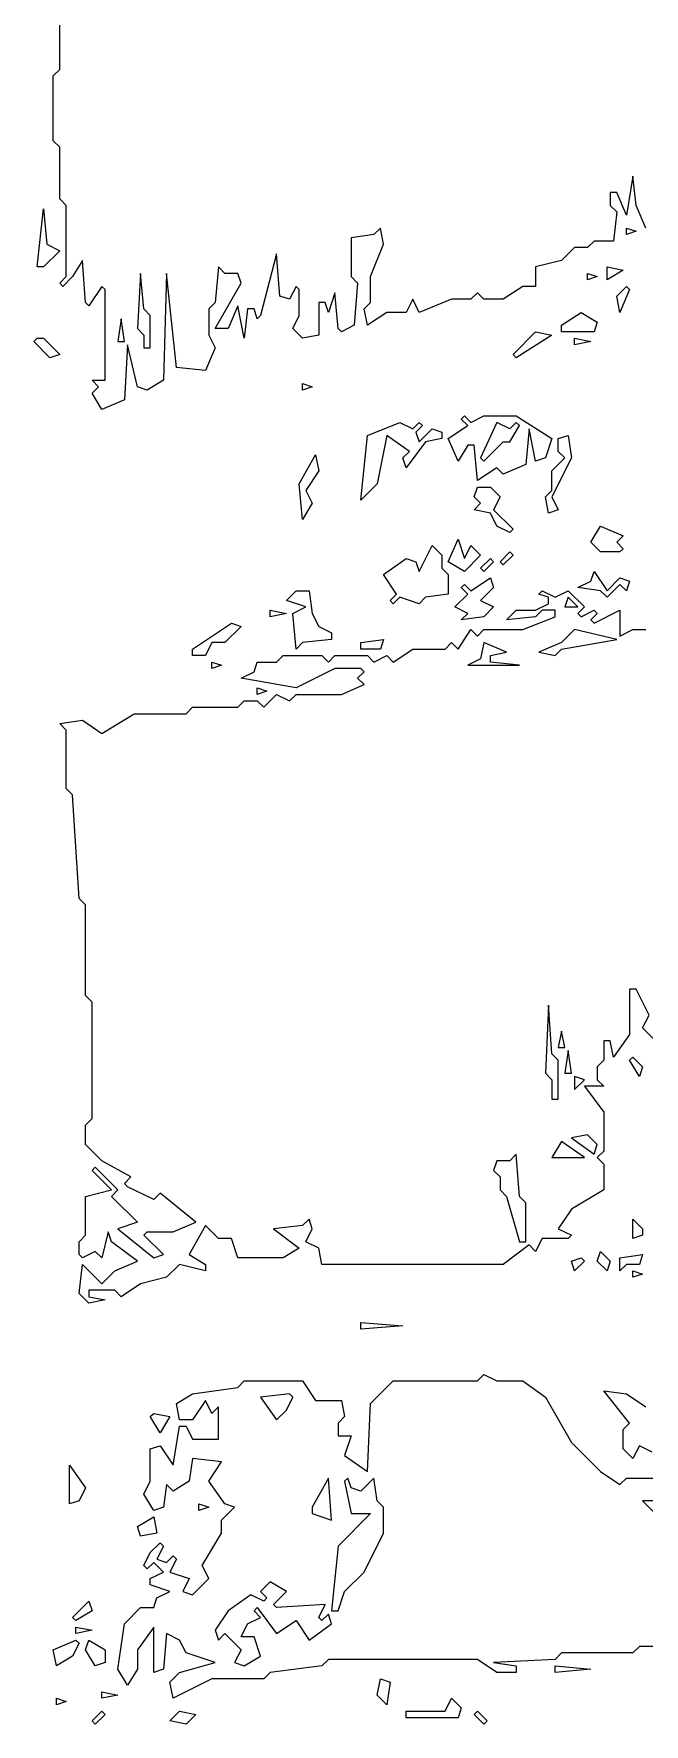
# Model space of a CAD drawing. Header units: millimetres. Extents: x -1921 to 1919, y -2 to 9002.
# Drawn here: x 8 to 423, y 4595 to 5744 of the extents above; entities that cross this region are included whole.
import ezdxf

# ---------------------------------------------------------------- set-up
doc = ezdxf.new("R2010")
doc.units = ezdxf.units.MM
doc.layers.add('ALMOND-DRAW-PROFILE', color=7, linetype='Continuous', lineweight=25)

msp = doc.modelspace()

# ---------------------------------------------------------------- linework, layer by layer
at = {"layer": 'ALMOND-DRAW-PROFILE'}
for points in [[(423.8, 5611.8), (417.2, 5627.2), (415, 5647), (410.6, 5620.6), (404, 5636), (399.6, 5636), (399.6, 5627.2), (404, 5622.8), (401.8, 5603), (388.6, 5603), (384.2, 5598.6), (375.4, 5598.6), (366.5, 5589.8), (348.9, 5585.4), (348.9, 5572.2), (340.1, 5572.2), (326.9, 5563.4), (313.7, 5563.4), (309.3, 5567.8), (304.9, 5563.4), (291.7, 5563.4), (269.7, 5554.5), (265.3, 5563.4), (260.9, 5554.5), (247.7, 5554.5), (234.5, 5545.7), (232.3, 5556.8), (236.7, 5561.2), (236.7, 5578.8), (245.5, 5600.8), (243.3, 5611.8), (238.9, 5607.4), (223.4, 5605.2), (223.4, 5578.8), (227.8, 5574.4), (225.6, 5545.7), (216.8, 5541.3), (214.6, 5543.5), (212.4, 5567.8), (208, 5554.5), (205.8, 5561.2), (201.4, 5561.2), (201.4, 5539.1), (190.4, 5536.9), (183.8, 5543.5), (188.2, 5552.3), (188.2, 5570), (186, 5572.2), (181.6, 5563.4), (175, 5565.6), (172.8, 5594.2), (161.8, 5552.3), (159.6, 5550.1), (157.4, 5556.8), (153, 5556.8), (150.8, 5536.9), (146.4, 5559), (139.8, 5543.5), (131, 5543.5), (148.6, 5574.4), (146.4, 5581), (137.6, 5581), (133.2, 5585.4), (131, 5561.2), (126.6, 5556.8), (126.6, 5539.1), (131, 5530.3), (124.4, 5514.9), (104.6, 5517.1), (98, 5581), (95.8, 5508.3), (84.7, 5501.7), (78.1, 5503.9), (71.5, 5532.5), (69.3, 5495.1), (53.9, 5488.5), (47.3, 5499.5), (51.7, 5503.9), (47.3, 5508.3), (56.1, 5508.3), (56.1, 5570), (53.9, 5572.2), (45.1, 5559), (42.9, 5561.2), (40.7, 5589.8), (34.1, 5578.8), (27.5, 5572.2), (25.3, 5574.4), (29.7, 5578.8), (29.7, 5627.2), (25.3, 5631.6), (25.3, 5666.8), (20.9, 5671.2), (20.9, 5715.3), (25.3, 5719.7), (25.3, 5754.9)], [(437, 5052.6), (421.6, 5068), (426, 5076.8), (417.2, 5094.4), (412.8, 5094.4), (412.8, 5063.6), (401.8, 5048.2), (399.6, 5059.2), (395.2, 5059.2), (395.2, 5046), (390.8, 5041.6), (390.8, 5032.8), (395.2, 5028.4), (382, 5028.4), (395.2, 5010.8), (395.2, 4984.3), (390.8, 4979.9), (395.2, 4975.5), (395.2, 4957.9), (373.2, 4944.7), (364.3, 4931.5), (373.2, 4927.1), (371, 4924.9), (353.3, 4924.9), (348.9, 4916.1), (344.5, 4920.5), (326.9, 4907.3), (203.6, 4907.3), (201.4, 4918.3), (192.6, 4922.7), (197, 4931.5), (194.8, 4938.1), (190.4, 4933.7), (170.6, 4931.5), (188.2, 4918.3), (177.2, 4911.7), (146.4, 4911.7), (142, 4924.9), (133.2, 4924.9), (124.4, 4933.7), (113.4, 4913.9), (124.4, 4907.3), (124.4, 4902.9), (106.8, 4907.3), (98, 4898.5), (80.3, 4894.1), (67.1, 4885.3), (62.7, 4889.7), (45.1, 4889.7), (45.1, 4885.3), (56.1, 4883.1), (45.1, 4880.9), (38.5, 4887.5), (40.7, 4907.3), (53.9, 4894.1), (62.7, 4902.9), (78.1, 4909.5), (60.5, 4922.7), (58.3, 4929.3), (53.9, 4911.7), (49.5, 4916.1), (40.7, 4911.7), (38.5, 4913.9), (38.5, 4922.7), (42.9, 4927.1), (42.9, 4953.5), (60.5, 4957.9), (47.3, 4971.1), (49.5, 4973.3), (64.9, 4957.9), (60.5, 4953.5), (78.1, 4935.9), (64.9, 4931.5), (89.2, 4911.7), (95.8, 4913.9), (82.5, 4927.1), (84.7, 4929.3), (102.4, 4929.3), (117.8, 4935.9), (93.6, 4955.7), (89.2, 4951.3), (71.5, 4960.1), (69.3, 4962.3), (73.7, 4966.7), (53.9, 4977.7), (42.9, 4988.7), (42.9, 5002), (47.3, 5006.4), (47.3, 5085.6), (42.9, 5090), (42.9, 5151.7), (38.5, 5156.1), (34.1, 5226.5), (29.7, 5230.9), (29.7, 5270.5), (25.3, 5275), (40.7, 5277.2), (53.9, 5268.3), (75.9, 5281.6), (111.2, 5281.6), (115.6, 5286), (146.4, 5286), (150.8, 5290.4), (159.6, 5290.4), (164, 5286), (172.8, 5294.8), (181.6, 5290.4), (186, 5294.8), (216.8, 5294.8), (232.3, 5301.4), (227.8, 5305.8), (232.3, 5310.2), (230.1, 5312.4), (212.4, 5312.4), (186, 5299.2), (148.6, 5305.8), (157.4, 5310.2), (159.6, 5316.8), (172.8, 5316.8), (177.2, 5321.2), (203.6, 5321.2), (208, 5316.8), (212.4, 5321.2), (234.5, 5321.2), (238.9, 5316.8), (247.7, 5321.2), (252.1, 5316.8), (265.3, 5325.6), (287.3, 5325.6), (291.7, 5330), (296.1, 5325.6), (304.9, 5338.8), (309.3, 5334.4), (313.7, 5338.8), (340.1, 5338.8), (362.1, 5347.6), (362.1, 5352), (353.3, 5352), (348.9, 5347.6), (329.1, 5345.4), (335.7, 5352), (348.9, 5352), (357.7, 5356.4), (357.7, 5360.8), (351.1, 5363), (353.3, 5365.2), (362.1, 5360.8), (371, 5365.2), (382, 5354.2), (377.6, 5349.8), (379.8, 5347.6), (388.6, 5352), (390.8, 5349.8), (386.4, 5345.4), (388.6, 5343.2), (406.2, 5352), (406.2, 5334.4), (415, 5338.8), (423.8, 5338.8)], [(498.6, 4647.5), (419.4, 4647.5), (415, 4643.1), (366.5, 4643.1), (362.1, 4638.7), (320.3, 4636.5), (335.7, 4634.3), (335.7, 4629.9), (322.5, 4629.9), (309.3, 4638.7), (208, 4638.7), (203.6, 4634.3), (168.4, 4629.9), (164, 4625.5), (128.8, 4625.5), (102.4, 4612.3), (100.2, 4623.3), (106.8, 4629.9), (131, 4636.5), (111.2, 4643.1), (106.8, 4651.9), (98, 4656.3), (95.8, 4632.1), (89.2, 4629.9), (89.2, 4660.7), (78.1, 4645.3), (78.1, 4632.1), (71.5, 4621.1), (64.9, 4632.1), (69.3, 4662.9), (80.3, 4673.9), (89.2, 4673.9), (91.4, 4680.5), (100.2, 4684.9), (86.9, 4689.3), (86.9, 4693.7), (95.8, 4698.1), (89.2, 4704.7), (84.7, 4700.3), (82.5, 4702.5), (86.9, 4711.4), (93.6, 4718), (95.8, 4715.8), (91.4, 4706.9), (98, 4704.7), (102.4, 4709.1), (104.6, 4706.9), (100.2, 4698.1), (113.4, 4693.7), (109, 4684.9), (115.6, 4682.7), (126.6, 4693.7), (122.2, 4702.5), (135.4, 4724.6), (135.4, 4733.4), (144.2, 4742.2), (137.6, 4744.4), (126.6, 4759.8), (135.4, 4773), (115.6, 4775.2), (113.4, 4759.8), (102.4, 4753.2), (98, 4757.6), (95.8, 4742.2), (89.2, 4740), (82.5, 4751), (86.9, 4759.8), (86.9, 4781.8), (93.6, 4784), (102.4, 4770.8), (106.8, 4797.2), (111.2, 4797.2), (115.6, 4788.4), (133.2, 4788.4), (133.2, 4810.4), (128.8, 4806), (124.4, 4814.8), (115.6, 4801.6), (106.8, 4801.6), (104.6, 4812.6), (115.6, 4819.2), (146.4, 4823.6), (150.8, 4828), (190.4, 4828), (199.2, 4814.8), (216.8, 4814.8), (219, 4803.8), (214.6, 4799.4), (214.6, 4790.6), (223.4, 4790.6), (219, 4777.4), (234.5, 4766.4), (236.7, 4812.6), (252.1, 4828), (309.3, 4828), (313.7, 4832.4), (322.5, 4828), (340.1, 4828), (355.5, 4817), (373.2, 4786.2), (393, 4766.4), (406.2, 4757.6), (410.6, 4762), (432.6, 4762)], [(428.2, 4779.6), (419.4, 4784), (415, 4775.2), (408.4, 4781.8), (408.4, 4795), (412.8, 4799.4), (395.2, 4821.4), (410.6, 4819.2), (423.8, 4810.4)], [(434.8, 4746.6), (421.6, 4746.6), (437, 4731.2)]]:
    msp.add_lwpolyline(points, dxfattribs=at)
for points in [[(9.9, 5585.4), (14.3, 5625), (16.5, 5600.8), (25.3, 5596.4), (14.3, 5585.4)], [(410.6, 5607.4), (410.6, 5611.8), (417.2, 5609.6)], [(397.4, 5576.6), (397.4, 5585.4), (408.4, 5583.2)], [(82.5, 5530.3), (86.9, 5530.3), (86.9, 5552.3), (82.5, 5556.8), (80.3, 5581), (78.1, 5543.5), (82.5, 5539.1)], [(384.2, 5576.6), (384.2, 5581), (390.8, 5578.8)], [(406.2, 5554.5), (404, 5565.6), (410.6, 5572.2), (412.8, 5570)], [(366.5, 5541.3), (366.5, 5545.7), (379.8, 5554.5), (390.8, 5547.9), (388.6, 5541.3)], [(64.9, 5534.7), (69.3, 5534.7), (67.1, 5550.1)], [(335.7, 5523.7), (333.5, 5525.9), (348.9, 5541.3), (359.9, 5539.1)], [(18.7, 5523.7), (7.7, 5534.7), (9.9, 5536.9), (14.3, 5536.9), (25.3, 5525.9)], [(375.4, 5532.5), (375.4, 5536.9), (386.4, 5534.7)], [(190.4, 5501.7), (190.4, 5506.1), (197, 5503.9)], [(309.3, 5440.1), (307.1, 5464.3), (302.7, 5464.3), (296.1, 5453.3), (289.5, 5468.7), (302.7, 5477.5), (298.3, 5481.9), (300.5, 5484.1), (304.9, 5479.7), (313.7, 5484.1), (335.7, 5484.1), (359.9, 5468.7), (355.5, 5455.5), (348.9, 5453.3), (344.5, 5475.3), (342.3, 5451.1), (326.9, 5444.5), (322.5, 5448.9)], [(230.1, 5426.9), (234.5, 5470.9), (256.5, 5479.7), (265.3, 5475.3), (269.7, 5479.7), (271.9, 5477.5), (267.5, 5473.1), (269.7, 5466.5), (278.5, 5475.3), (285.1, 5473.1), (285.1, 5468.7), (274.1, 5466.5), (260.9, 5448.9), (258.7, 5455.5), (263.1, 5459.9), (247.7, 5470.9), (241.1, 5437.9)], [(311.5, 5455.5), (313.7, 5453.3), (326.9, 5466.5), (331.3, 5466.5), (337.9, 5477.5), (335.7, 5479.7), (331.3, 5475.3), (322.5, 5479.7)], [(357.7, 5418.1), (355.5, 5429.1), (359.9, 5433.5), (359.9, 5446.7), (368.7, 5455.5), (364.3, 5459.9), (364.3, 5468.7), (371, 5470.9), (373.2, 5455.5), (359.9, 5429.1), (364.3, 5420.3)], [(190.4, 5413.6), (188.2, 5437.9), (199.2, 5457.7), (201.4, 5446.7), (192.6, 5433.5), (197, 5424.7)], [(331.3, 5404.8), (322.5, 5409.2), (318.1, 5418.1), (307.1, 5420.3), (311.5, 5424.7), (307.1, 5429.1), (309.3, 5435.7), (318.1, 5435.7), (324.7, 5429.1), (320.3, 5420.3), (333.5, 5407)], [(393, 5391.6), (386.4, 5398.2), (393, 5409.2), (408.4, 5402.6), (404, 5398.2), (408.4, 5393.8), (406.2, 5391.6)], [(252.1, 5356.4), (249.9, 5358.6), (254.3, 5363), (245.5, 5376.2), (260.9, 5387.2), (267.5, 5385), (269.7, 5378.4), (278.5, 5396), (285.1, 5389.4), (285.1, 5380.6), (289.5, 5376.2), (289.5, 5363), (274.1, 5360.8), (269.7, 5356.4), (256.5, 5360.8)], [(289.5, 5385), (296.1, 5400.4), (300.5, 5387.2), (304.9, 5396), (311.5, 5389.4), (300.5, 5378.4)], [(326.9, 5382.8), (324.7, 5385), (331.3, 5391.6), (333.5, 5389.4)], [(313.7, 5378.4), (311.5, 5380.6), (318.1, 5387.2), (320.3, 5385)], [(397.4, 5360.8), (393, 5365.2), (377.6, 5367.4), (386.4, 5371.8), (388.6, 5378.4), (397.4, 5365.2), (406.2, 5374), (412.8, 5371.8), (410.6, 5365.2), (406.2, 5369.6)], [(298.3, 5345.4), (302.7, 5349.8), (293.9, 5354.2), (302.7, 5363), (298.3, 5367.4), (300.5, 5369.6), (304.9, 5365.2), (318.1, 5374), (320.3, 5367.4), (311.5, 5358.6), (320.3, 5354.2), (313.7, 5347.6)], [(186, 5325.6), (183.8, 5349.8), (192.6, 5354.2), (179.4, 5358.6), (186, 5365.2), (194.8, 5365.2), (197, 5349.8), (201.4, 5341), (210.2, 5336.6), (210.2, 5332.2), (190.4, 5330)], [(368.7, 5354.2), (377.6, 5354.2), (371, 5360.8)], [(168.4, 5347.6), (168.4, 5352), (179.4, 5349.8)], [(115.6, 5321.2), (115.6, 5325.6), (142, 5343.2), (148.6, 5341), (137.6, 5330), (128.8, 5330), (124.4, 5321.2)], [(351.1, 5323.4), (362.1, 5321.2), (366.5, 5325.6), (404, 5332.2), (375.4, 5338.8), (366.5, 5330)], [(230.1, 5325.6), (230.1, 5330), (245.5, 5332.2), (243.3, 5325.6)], [(302.7, 5314.6), (337.9, 5314.6), (318.1, 5316.8), (318.1, 5321.2), (329.1, 5323.4), (313.7, 5330), (311.5, 5319)], [(128.8, 5312.4), (128.8, 5316.8), (135.4, 5314.6)], [(159.6, 5294.8), (159.6, 5299.2), (166.2, 5297)], [(359.9, 5019.6), (364.3, 5019.6), (364.3, 5046), (359.9, 5050.4), (357.7, 5083.4), (355.5, 5037.2), (359.9, 5032.8)], [(364.3, 5054.8), (368.7, 5054.8), (366.5, 5065.8)], [(368.7, 5037.2), (373.2, 5037.2), (371, 5052.6)], [(419.4, 5035), (412.8, 5046), (415, 5048.2), (421.6, 5041.6)], [(375.4, 5026.2), (382, 5032.8), (375.4, 5035)], [(359.9, 4979.9), (382, 4979.9), (366.5, 4990.9)], [(388.6, 4982.1), (390.8, 4988.7), (384.2, 4995.4), (373.2, 4993.2)], [(337.9, 4922.7), (342.3, 4922.7), (342.3, 4949.1), (337.9, 4953.5), (335.7, 4982.1), (331.3, 4977.7), (322.5, 4977.7), (320.3, 4971.1), (324.7, 4966.7), (324.7, 4957.9), (329.1, 4953.5)], [(415, 4924.9), (415, 4938.1), (421.6, 4931.5), (421.6, 4927.1)], [(375.4, 4902.9), (373.2, 4909.5), (379.8, 4911.7), (382, 4909.5)], [(397.4, 4902.9), (390.8, 4909.5), (393, 4916.1), (399.6, 4909.5)], [(406.2, 4902.9), (406.2, 4911.7), (421.6, 4913.9), (419.4, 4907.3), (410.6, 4907.3)], [(415, 4898.5), (415, 4902.9), (421.6, 4900.7)], [(230.1, 4863.3), (230.1, 4867.7), (258.7, 4865.5)], [(172.8, 4801.6), (179.4, 4808.2), (183.8, 4817), (181.6, 4819.2), (161.8, 4817)], [(93.6, 4792.8), (86.9, 4803.8), (89.2, 4806), (100.2, 4803.8)], [(31.9, 4744.4), (31.9, 4770.8), (42.9, 4755.4), (38.5, 4746.6)], [(210.2, 4733.4), (208, 4762), (197, 4742.2), (197, 4737.8)], [(210.2, 4671.7), (214.6, 4671.7), (219, 4684.9), (232.3, 4698.1), (245.5, 4724.6), (245.5, 4742.2), (241.1, 4746.6), (238.9, 4762), (230.1, 4753.2), (223.4, 4755.4), (221.2, 4762), (219, 4759.8), (223.4, 4737.8), (236.7, 4737.8), (214.6, 4715.8)], [(80.3, 4722.4), (78.1, 4729), (89.2, 4735.6), (91.4, 4724.6)], [(120, 4740), (120, 4744.4), (126.6, 4742.2)], [(144.2, 4636.5), (150.8, 4634.3), (161.8, 4640.9), (157.4, 4654.1), (148.6, 4654.1), (153, 4662.9), (161.8, 4667.3), (157.4, 4671.7), (159.6, 4673.9), (172.8, 4656.3), (186, 4665.1), (194.8, 4651.9), (210.2, 4662.9), (208, 4669.5), (203.6, 4665.1), (201.4, 4667.3), (205.8, 4676.1), (172.8, 4673.9), (170.6, 4676.1), (179.4, 4684.9), (168.4, 4691.5), (161.8, 4684.9), (166.2, 4680.5), (164, 4678.3), (155.2, 4682.7), (139.8, 4671.7), (131, 4658.5), (133.2, 4651.9), (137.6, 4656.3), (148.6, 4645.3)], [(36.3, 4665.1), (34.1, 4667.3), (45.1, 4678.3), (47.3, 4671.7)], [(36.3, 4656.3), (36.3, 4660.7), (47.3, 4658.5)], [(23.1, 4634.3), (20.9, 4645.3), (36.3, 4651.9), (38.5, 4649.7), (34.1, 4640.9)], [(49.5, 4634.3), (42.9, 4645.3), (45.1, 4651.9), (56.1, 4645.3), (56.1, 4636.5)], [(362.1, 4629.9), (362.1, 4634.3), (386.4, 4632.1)], [(247.7, 4607.9), (241.1, 4614.5), (243.3, 4625.5), (249.9, 4623.3)], [(23.1, 4607.9), (23.1, 4612.3), (29.7, 4610.1)], [(53.9, 4612.3), (53.9, 4616.7), (64.9, 4614.5)], [(260.9, 4599.1), (260.9, 4603.5), (287.3, 4603.5), (291.7, 4612.3), (298.3, 4605.7), (296.1, 4599.1)], [(49.5, 4594.7), (47.3, 4596.9), (53.9, 4603.5), (56.1, 4601.3)], [(100.2, 4596.9), (106.8, 4603.5), (117.8, 4601.3), (111.2, 4594.7)], [(313.7, 4594.7), (307.1, 4601.3), (309.3, 4603.5), (315.9, 4596.9)]]:
    msp.add_lwpolyline(points, close=True, dxfattribs=at)

doc.saveas('drawing.dxf')
